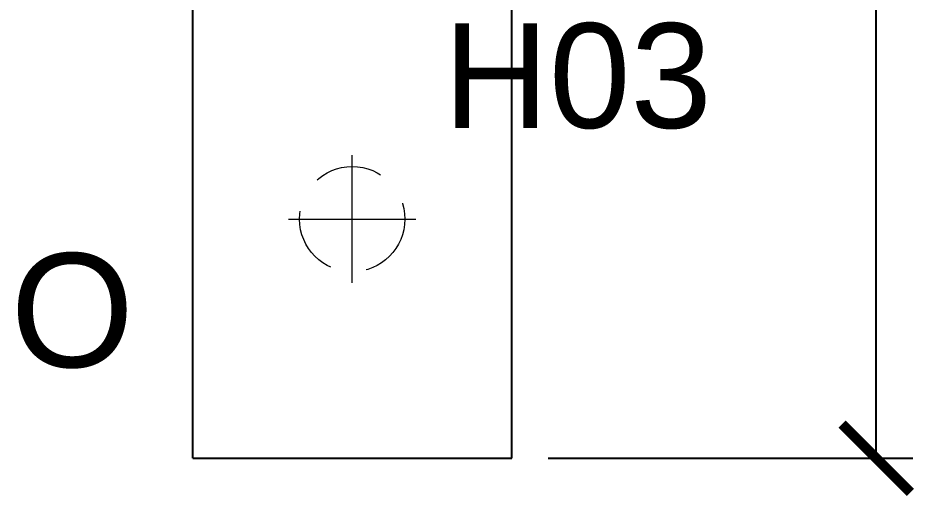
# Model space of a CAD drawing. Header units: millimetres. Extents: x 38 to 970, y 105 to 390.
# Drawn here: x 219.52 to 247.61, y 105.24 to 120.24 of the extents above; entities that cross this region are included whole.
import ezdxf

# ---------------------------------------------------------------- set-up
doc = ezdxf.new("R2010")
doc.units = ezdxf.units.MM
doc.linetypes.add('WP_HIDDEN', pattern=[2.3, 1.5, -0.8])
for name, color, linetype, lineweight in [('ANNOTATIONS', 7, 'CONTINUOUS', 18), ('DIMENSIONS', 7, 'CONTINUOUS', 18), ('HIDDEN', 7, 'WP_HIDDEN', 13), ('VISIBLE', 7, 'CONTINUOUS', 25)]:
    doc.layers.add(name, color=color, linetype=linetype, lineweight=lineweight)
doc.styles.add('CJK', font='Arial Unicode.ttf')
doc.styles.add('OpenSansCondensed-Light', font='OpenSansCondensed-Light.ttf')
doc.dimstyles.new('EZDXF', dxfattribs={"dimtxt": 0.25, "dimasz": 0.175, "dimexe": 0.375, "dimexo": 0.125, "dimgap": 0.1, "dimtad": 1, "dimlfac": 100, "dimzin": 12, "dimdsep": 46, "dimtxsty": 'OpenSansCondensed-Light', "dimblk": 'ARCHTICK', "dimcen": 2.5, "dimazin": 3, "dimtfac": 0.5, "dimtmove": 2, "dimatfit": 3})

# ---------------------------------------------------------------- blocks, each defined once
blk = doc.blocks.new('_ARCHTICK')
at = {"color": 0, "linetype": 'BYBLOCK', "const_width": 0.15}
blk.add_lwpolyline([(-0.5, -0.5), (0.5, 0.5)], dxfattribs=at)

msp = doc.modelspace()

# ---------------------------------------------------------------- linework, layer by layer
at = {"layer": 'ANNOTATIONS'}
for p, q in [((230, 111.92857), (230, 115.92857)), ((228, 113.92857), (232, 113.92857))]:
    msp.add_line(p, q, dxfattribs=at)
at = {"layer": 'HIDDEN', "ltscale": 1.428571}
msp.add_circle((230, 113.92857), 1.65, dxfattribs=at)
at = {"layer": 'VISIBLE'}
for p, q in [((225, 106.42857), (225, 156.42857)), ((235, 106.42857), (235, 156.42857)), ((225, 106.42857), (235, 106.42857))]:
    msp.add_line(p, q, dxfattribs=at)

# ---------------------------------------------------------------- texts
at = {"layer": 'ANNOTATIONS', "style": 'CJK'}
for s, height, p in [('H03', 3.285714, (232.85714, 116.78571)), ('O', 3.57143, (219.28571, 109.28571))]:
    msp.add_text(s, height=height, dxfattribs=at).set_placement(p)

# ---------------------------------------------------------------- dimensions: what is measured, and where the dimension line sits
at = {"layer": 'DIMENSIONS'}
msp.add_linear_dim(base=(246.42857, 106.42857), p1=(235, 106.42857), p2=(235, 156.42857), angle=90, dimstyle='EZDXF', override={"dimtxt": 3.714286, "dimasz": 2.142857, "dimexe": 1.142857, "dimexo": 1.142857, "dimgap": 1.428571, "dimdec": 4, "dimlfac": 1, "dimzin": 8, "dimtxsty": 'CJK', "dimclrd": 7, "dimclre": 7, "dimclrt": 7}, dxfattribs=at).render()

doc.saveas('drawing.dxf')
